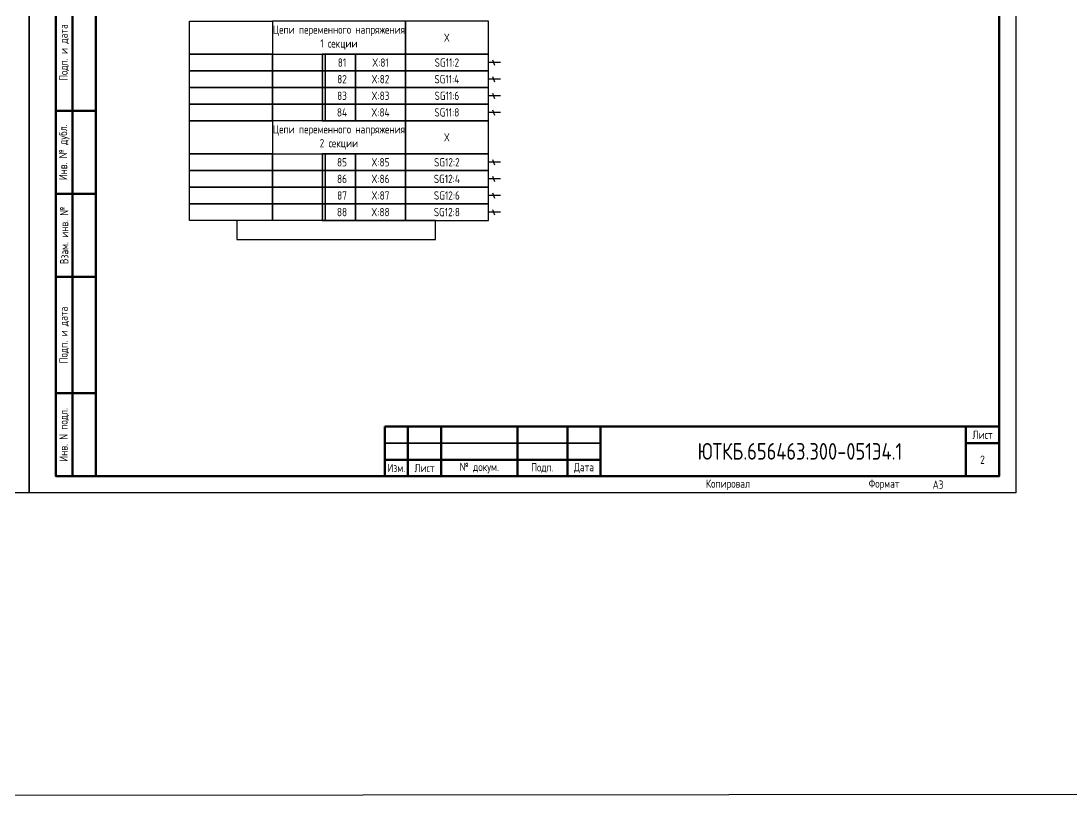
# Model space of a CAD drawing. Header units: millimetres. Extents: x -1043 to 5194, y -96 to 618.
# Drawn here: x 4074.5 to 4390.6, y -96 to 142 of the extents above; entities that cross this region are included whole.
import ezdxf

# ---------------------------------------------------------------- set-up
doc = ezdxf.new("R2010")
doc.units = ezdxf.units.MM
doc.styles.add('Gost_type_A', font='GOST_A.TTF')

# ---------------------------------------------------------------- blocks, each defined once
blk = doc.blocks.new('Штамп левый нижний')
at = {"lineweight": 50}
for points in [[(-12, 145), (-7, 145), (-7, 110), (-12, 110)], [(-7, 145), (0, 145), (0, 110), (-7, 110)], [(-12, 110), (-7, 110), (-7, 85), (-12, 85)], [(-7, 110), (0, 110), (0, 85), (-7, 85)], [(-12, 85), (-7, 85), (-7, 60), (-12, 60)], [(-7, 85), (0, 85), (0, 60), (-7, 60)], [(-12, 60), (-7, 60), (-7, 25), (-12, 25)], [(-7, 60), (0, 60), (0, 25), (-7, 25)], [(-12, 25), (-7, 25), (-7, 0), (-12, 0)], [(-7, 25), (0, 25), (0, 0), (-7, 0)]]:
    blk.add_lwpolyline(points, close=True, dxfattribs=at)
at = {"char_height": 2.5, "attachment_point": 5, "rotation": 90, "style": 'Gost_type_A'}
for s, insert, width in [('Подп. и дата', (-9.5, 127.5), 35), ('Инв. № дубл.', (-9.5, 97.5), 25), ('Взам. инв. №', (-9.5, 72.5), 25), ('Подп. и дата', (-9.5, 42.5), 35), ('Инв. N подл.', (-9.5, 12.5), 25)]:
    blk.add_mtext(s, dxfattribs=dict(at, insert=insert, width=width))
blk = doc.blocks.new('Штамп малый нижний')
at = {"lineweight": 50}
for points in [[(-185, 15), (-178, 15), (-178, 5), (-185, 5)], [(-178, 15), (-168, 15), (-168, 5), (-178, 5)], [(-168, 15), (-145, 15), (-145, 5), (-168, 5)], [(-145, 15), (-130, 15), (-130, 5), (-145, 5)], [(-130, 15), (-120, 15), (-120, 5), (-130, 5)], [(-120, 15), (-10, 15), (-10, 0), (-120, 0)], [(-10, 15), (0, 15), (0, 10), (-10, 10)], [(-10, 10), (0, 10), (0, 0), (-10, 0)], [(-185, 5), (-178, 5), (-178, 0), (-185, 0)], [(-178, 5), (-168, 5), (-168, 0), (-178, 0)], [(-168, 5), (-145, 5), (-145, 0), (-168, 0)], [(-145, 5), (-130, 5), (-130, 0), (-145, 0)], [(-130, 5), (-120, 5), (-120, 0), (-130, 0)]]:
    blk.add_lwpolyline(points, close=True, dxfattribs=at)
for points in [[(-185, 15), (-178, 15), (-178, 10), (-185, 10)], [(-178, 15), (-168, 15), (-168, 10), (-178, 10)], [(-168, 15), (-145, 15), (-145, 10), (-168, 10)], [(-145, 15), (-130, 15), (-130, 10), (-145, 10)], [(-130, 15), (-120, 15), (-120, 10), (-130, 10)], [(-185, 10), (-178, 10), (-178, 5), (-185, 5)], [(-178, 10), (-168, 10), (-168, 5), (-178, 5)], [(-168, 10), (-145, 10), (-145, 5), (-168, 5)], [(-145, 10), (-130, 10), (-130, 5), (-145, 5)], [(-130, 10), (-120, 10), (-120, 5), (-130, 5)]]:
    blk.add_lwpolyline(points, close=True)
at = {"char_height": 2.5, "style": 'Gost_type_A'}
for s, insert, width, attachment_point in [('Лист', (-5, 12.5), 10, 5), ('Изм.', (-181.5, 2.5), 7, 5), ('Лист', (-173, 2.5), 10, 5), ('№ докум.', (-156.5, 2.5), 23, 5), ('Подп.', (-137.5, 2.5), 15, 5), ('Дата', (-125, 2.5), 10, 5), ('Копировал', (-75, -2.53), 13.1202, 6), ('Формат', (-30, -2.53), 13.1202, 6)]:
    blk.add_mtext(s, dxfattribs=dict(at, insert=insert, width=width, attachment_point=attachment_point))

msp = doc.modelspace()

# ---------------------------------------------------------------- hatches: boundary and pattern name
h = msp.add_hatch(color=256)
h.dxf.hatch_style = 1
h.paths.add_polyline_path([(4165.22, 132), (4166.22, 132), (4166.22, 112), (4165.22, 112)])
h = msp.add_hatch(color=256)
h.dxf.hatch_style = 1
h.paths.add_polyline_path([(4165.22, 102), (4166.22, 102), (4166.22, 82), (4165.22, 82)])

# ---------------------------------------------------------------- linework, layer by layer
for p, q in [((4216.51, 130.31), (4217.09, 128.69)), ((4218.84, 129.5), (4215.22, 129.5)), ((4218.84, 124.5), (4215.22, 124.5)), ((4216.51, 125.31), (4217.09, 123.69)), ((4216.51, 120.31), (4217.09, 118.69)), ((4218.84, 119.5), (4215.22, 119.5)), ((4218.84, 114.5), (4215.22, 114.5)), ((4216.51, 115.31), (4217.09, 113.69)), ((4218.84, 99.5), (4215.22, 99.5)), ((4216.51, 100.31), (4217.09, 98.69)), ((4216.51, 95.31), (4217.09, 93.69)), ((4218.84, 94.5), (4215.22, 94.5)), ((4218.84, 89.5), (4215.22, 89.5)), ((4216.51, 90.31), (4217.09, 88.69)), ((4218.84, 84.5), (4215.22, 84.5)), ((4216.51, 85.31), (4217.09, 83.69))]:
    msp.add_line(p, q)
for points in [[(-1042.57, 612), (5193.89, 618), (5193.89, -90), (-1042.57, -96)], [(4077, 420), (4077, 0), (3780, 0), (3780, 420)], [(4374, 420), (4374, 0), (4077, 0), (4077, 420)], [(4125.22, 142), (4150.22, 142), (4150.22, 132), (4125.22, 132)], [(4190.22, 142), (4150.22, 142), (4150.22, 132), (4190.22, 132)], [(4215.22, 142), (4190.22, 142), (4190.22, 132), (4215.22, 132)], [(4125.22, 132), (4150.22, 132), (4150.22, 127), (4125.22, 127)], [(4150.22, 132), (4165.22, 132), (4165.22, 127), (4150.22, 127)], [(4175.22, 132), (4165.22, 132), (4165.22, 127), (4175.22, 127)], [(4190.22, 132), (4175.22, 132), (4175.22, 127), (4190.22, 127)], [(4215.22, 132), (4190.22, 132), (4190.22, 127), (4215.22, 127)], [(4125.22, 127), (4150.22, 127), (4150.22, 122), (4125.22, 122)], [(4150.22, 127), (4165.22, 127), (4165.22, 122), (4150.22, 122)], [(4175.22, 127), (4165.22, 127), (4165.22, 122), (4175.22, 122)], [(4190.22, 127), (4175.22, 127), (4175.22, 122), (4190.22, 122)], [(4215.22, 127), (4190.22, 127), (4190.22, 122), (4215.22, 122)], [(4125.22, 122), (4150.22, 122), (4150.22, 117), (4125.22, 117)], [(4150.22, 122), (4165.22, 122), (4165.22, 117), (4150.22, 117)], [(4175.22, 122), (4165.22, 122), (4165.22, 117), (4175.22, 117)], [(4190.22, 122), (4175.22, 122), (4175.22, 117), (4190.22, 117)], [(4215.22, 122), (4190.22, 122), (4190.22, 117), (4215.22, 117)], [(4125.22, 117), (4150.22, 117), (4150.22, 112), (4125.22, 112)], [(4150.22, 117), (4165.22, 117), (4165.22, 112), (4150.22, 112)], [(4175.22, 117), (4165.22, 117), (4165.22, 112), (4175.22, 112)], [(4190.22, 117), (4175.22, 117), (4175.22, 112), (4190.22, 112)], [(4215.22, 117), (4190.22, 117), (4190.22, 112), (4215.22, 112)], [(4125.22, 112), (4150.22, 112), (4150.22, 102), (4125.22, 102)], [(4190.22, 112), (4150.22, 112), (4150.22, 102), (4190.22, 102)], [(4215.22, 112), (4190.22, 112), (4190.22, 102), (4215.22, 102)], [(4125.22, 102), (4150.22, 102), (4150.22, 97), (4125.22, 97)], [(4150.22, 102), (4165.22, 102), (4165.22, 97), (4150.22, 97)], [(4175.22, 102), (4165.22, 102), (4165.22, 97), (4175.22, 97)], [(4190.22, 102), (4175.22, 102), (4175.22, 97), (4190.22, 97)], [(4215.22, 102), (4190.22, 102), (4190.22, 97), (4215.22, 97)], [(4125.22, 97), (4150.22, 97), (4150.22, 92), (4125.22, 92)], [(4150.22, 97), (4165.22, 97), (4165.22, 92), (4150.22, 92)], [(4175.22, 97), (4165.22, 97), (4165.22, 92), (4175.22, 92)], [(4190.22, 97), (4175.22, 97), (4175.22, 92), (4190.22, 92)], [(4215.22, 97), (4190.22, 97), (4190.22, 92), (4215.22, 92)], [(4125.22, 92), (4150.22, 92), (4150.22, 87), (4125.22, 87)], [(4150.22, 92), (4165.22, 92), (4165.22, 87), (4150.22, 87)], [(4175.22, 92), (4165.22, 92), (4165.22, 87), (4175.22, 87)], [(4190.22, 92), (4175.22, 92), (4175.22, 87), (4190.22, 87)], [(4215.22, 92), (4190.22, 92), (4190.22, 87), (4215.22, 87)], [(4125.22, 87), (4150.22, 87), (4150.22, 82), (4125.22, 82)], [(4150.22, 87), (4165.22, 87), (4165.22, 82), (4150.22, 82)], [(4175.22, 87), (4165.22, 87), (4165.22, 82), (4175.22, 82)], [(4190.22, 87), (4175.22, 87), (4175.22, 82), (4190.22, 82)], [(4215.22, 87), (4190.22, 87), (4190.22, 82), (4215.22, 82)], [(4139.44, 76.23), (4199.28, 76.23), (4199.28, 82), (4139.44, 82)]]:
    msp.add_lwpolyline(points, close=True)
at = {"lineweight": 50}
msp.add_lwpolyline([(4369, 415), (4369, 5), (4097, 5), (4097, 415)], close=True, dxfattribs=at)
for points in [[(4166.22, 112), (4166.22, 132), (4165.22, 132), (4165.22, 112)], [(4166.22, 82), (4166.22, 102), (4165.22, 102), (4165.22, 82)]]:
    msp.add_lwpolyline(points)

# ---------------------------------------------------------------- block references
for name, p in [('Штамп левый нижний', (4097, 5)), ('Штамп малый нижний', (4369, 5))]:
    msp.add_blockref(name, p)

# ---------------------------------------------------------------- texts
at = {"style": 'Gost_type_A'}
for s, insert, char_height, width, attachment_point in [('Цепи переменного напряжения 1 секции', (4170.22, 137), 2.5, 40, 5), ('X', (4202.72, 137), 2.5, 25, 5), ('SG11:2', (4202.72, 129.5), 2.5, 25, 5), ('SG11:4', (4202.72, 124.5), 2.5, 25, 5), ('SG11:6', (4202.72, 119.5), 2.5, 25, 5), ('SG11:8', (4202.72, 114.5), 2.5, 25, 5), ('Цепи переменного напряжения 2 секции', (4170.22, 107), 2.5, 40, 5), ('X', (4202.72, 107), 2.5, 25, 5), ('SG12:2', (4202.72, 99.5), 2.5, 25, 5), ('SG12:4', (4202.72, 94.5), 2.5, 25, 5), ('SG12:6', (4202.72, 89.5), 2.5, 25, 5), ('SG12:8', (4202.72, 84.5), 2.5, 25, 5), ('ЮТКБ.656463.300-051Э4.1', (4309, 12.5), 5, 120, 5), ('2', (4364, 10), 2.5, 10, 5), ('A3', (4349, 2.5), 2.5, 20, 4), ('A3', (4349, 2.5), 2.5, 20, 4)]:
    msp.add_mtext(s, dxfattribs=dict(at, insert=insert, char_height=char_height, width=width, attachment_point=attachment_point))
at = {"ltscale": 10, "char_height": 2.5, "attachment_point": 5, "style": 'Gost_type_A'}
for s, insert, width in [('81', (4171.15, 129.5), 8), ('X:81', (4182.72, 129.5), 15), ('82', (4171.15, 124.5), 8), ('X:82', (4182.72, 124.5), 15), ('83', (4171.15, 119.5), 8), ('X:83', (4182.72, 119.5), 15), ('84', (4171.15, 114.5), 8), ('X:84', (4182.72, 114.5), 15), ('85', (4171.15, 99.5), 8), ('X:85', (4182.72, 99.5), 15), ('86', (4171.15, 94.5), 8), ('X:86', (4182.72, 94.5), 15), ('87', (4171.15, 89.5), 8), ('X:87', (4182.72, 89.5), 15), ('88', (4171.15, 84.5), 8), ('X:88', (4182.72, 84.5), 15)]:
    msp.add_mtext(s, dxfattribs=dict(at, insert=insert, width=width))

doc.saveas('drawing.dxf')
